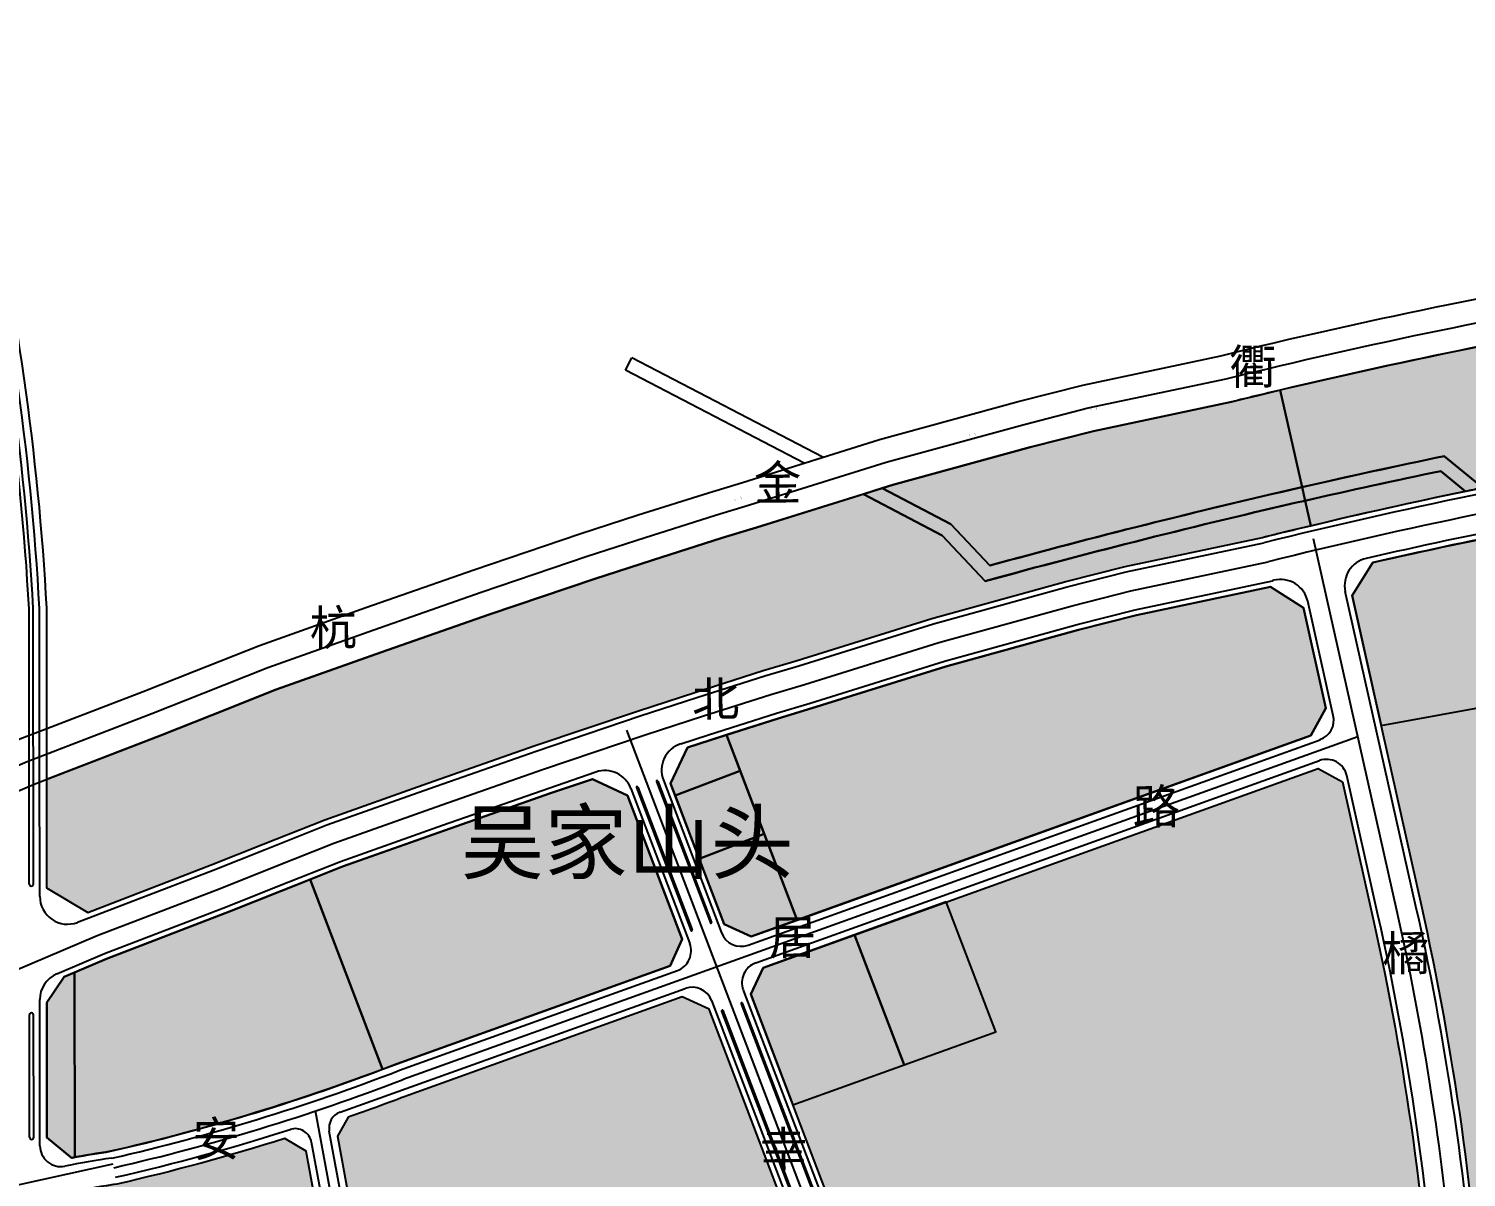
# Model space of a CAD drawing. Extents: x 2442 to 11417, y 1140 to 9206.
# Drawn here: x 4040 to 5074, y 7179 to 8005 of the extents above; entities that cross this region are included whole.
import ezdxf

# ---------------------------------------------------------------- set-up
doc = ezdxf.new("R2010")
doc.units = 0
doc.header["$LTSCALE"] = 1000
doc.header["$MEASUREMENT"] = 0
doc.linetypes.add('ACAD_ISO04W100', pattern=[30.5, 24, -3, 0.5, -3])
doc.linetypes.add('DASHDOT', pattern=[25.4, 12.7, -6.35, 0, -6.35])
for name, color, linetype in [('FGX', 212, 'Continuous'), ('RD-中线', 7, 'DASHDOT'), ('RD-侧石线', 5, 'Continuous'), ('RD-红线', 1, 'Continuous'), ('RD-绿线', 3, 'Continuous'), ('TSM2', 7, 'Continuous'), ('YD-B1', 240, 'Continuous'), ('YD-E1', 131, 'Continuous'), ('YD-E2', 126, 'Continuous'), ('YD-G1', 100, 'Continuous'), ('YD-G2', 94, 'Continuous'), ('YD-R1', 51, 'Continuous'), ('YD-R2', 50, 'Continuous'), ('YD-S4', 8, 'Continuous'), ('YD-U2', 144, 'Continuous'), ('路中', 7, 'Continuous'), ('路名', 7, 'Continuous')]:
    doc.layers.add(name, color=color, linetype=linetype)
doc.layers.add('T700', color=10, linetype='Continuous', lineweight=13)
doc.styles.add('ZDZ', font='romans__.ttf', dxfattribs={"bigfont": '文鼎CS中等线'})
doc.styles.add('黑体', font='simhei.ttf')

msp = doc.modelspace()

# ---------------------------------------------------------------- hatches: boundary and pattern name
at = {"layer": 'YD-B1'}
msp.add_hatch(color=256, dxfattribs=at).paths.add_polyline_path([(4700.2, 7377.2), (4634.3, 7353.5), (4670, 7260.1), (4735.9, 7283.7)])
at = {"layer": 'YD-E1'}
for points in [[(5058.6, 7698, 0.004782), (4956.3, 7675.6), (4958.4, 7665.9, -0.004564), (5056, 7687.2), (5073.6, 7672.7, -0.000839), (5086.1, 7675.3)], [(4654.1, 7674.8), (4640.6, 7670.6), (4697.4, 7640.9), (4728.3, 7608, -0.010852), (4958.4, 7665.9), (4956.3, 7675.6, 0.010578), (4731.5, 7619.2), (4703.6, 7649)]]:
    msp.add_hatch(color=256, dxfattribs=at).paths.add_polyline_path(points)
at = {"layer": 'YD-E2'}
h = msp.add_hatch(color=256, dxfattribs=at)
edge = h.paths.add_edge_path(flags=0)
edge.add_line((5394.6, 7192.9), (5405.9, 7182.7))
edge.add_line((5405.9, 7182.7), (5426.9, 7186.1))
edge.add_line((5426.9, 7186.1), (5434.7, 7201.9))
edge.add_line((5434.7, 7201.9), (5422.9, 7248.6))
edge.add_line((5422.9, 7248.6), (5343.7, 7229.5))
edge.add_arc((3669.5, 6912.5), 1703.9, 9.2318, 10.7229, ccw=False)
edge.add_line((5351.4, 7185.9), (5394.6, 7192.9))
h.paths.add_polyline_path([(5608.1, 7164), (5590.7, 7174.4), (5568.6, 7177.9), (5532.1, 7139.2), (5532.5, 7119), (5534.8, 7098.1), (5643.4, 7097.3), (5648.1, 7112.4), (5641.1, 7129.1), (5620.9, 7144.2)], flags=0)
h.paths.add_polyline_path([(5667.3, 7245.3), (5659.1, 7237.7), (5664.3, 7214.8), (5670.4, 7196.7), (5680.7, 7190.8), (5706.7, 7201.8), (5727.3, 7202.1), (5728, 7220.6), (5719.4, 7235.3), (5710.2, 7240.5)], flags=0)
edge = h.paths.add_edge_path()
edge.add_line((5418.2, 7376.2), (5435, 7261.8))
edge.add_line((5435, 7261.8), (5332, 7237))
edge.add_arc((3669.5, 6912.5), 1693.9, 5.2141, 11.0451, ccw=False)
edge.add_arc((5602.3, 4046.4), 3030, 87.6005, 94.6555, ccw=False)
edge.add_line((5729.2, 7073.8), (5805.6, 7070.6))
edge.add_line((5805.6, 7070.6), (5831.2, 7091.1))
edge.add_arc((4872, 7266.1), 975, 349.6563, 354.4398)
edge.add_line((5842.5, 7171.7), (5834.3, 7181.3))
edge.add_line((5834.3, 7181.3), (5815.3, 7231.2))
edge.add_line((5815.3, 7231.2), (5817.3, 7355))
edge.add_line((5817.3, 7355), (5795.2, 7588.1))
edge.add_line((5795.2, 7588.1), (5709, 7678.3))
edge.add_line((5709, 7678.3), (5635.8, 7681.6))
edge.add_line((5635.8, 7681.6), (5583.7, 7666.3))
edge.add_line((5583.7, 7666.3), (5551.3, 7651.6))
edge.add_line((5551.3, 7651.6), (5563.3, 7625.4))
edge.add_line((5563.3, 7625.4), (5576.4, 7634.2))
edge.add_line((5576.4, 7634.2), (5600.1, 7635.4))
edge.add_line((5600.1, 7635.4), (5661.7, 7606.4))
edge.add_line((5661.7, 7606.4), (5680.6, 7587.5))
edge.add_line((5680.6, 7587.5), (5680, 7565.6))
edge.add_line((5680, 7565.6), (5680.6, 7540.8))
edge.add_line((5680.6, 7540.8), (5694.2, 7520.7))
edge.add_line((5694.2, 7520.7), (5707.2, 7497.6))
edge.add_line((5707.2, 7497.6), (5713.1, 7481))
edge.add_line((5713.1, 7481), (5695.4, 7473.3))
edge.add_line((5695.4, 7473.3), (5658.7, 7492.9))
edge.add_line((5658.7, 7492.9), (5623.2, 7518.3))
edge.add_line((5623.2, 7518.3), (5597.1, 7504.7))
edge.add_line((5597.1, 7504.7), (5577, 7466.2))
edge.add_line((5577, 7466.2), (5568.1, 7434.3))
edge.add_line((5568.1, 7434.3), (5556.9, 7424.8))
edge.add_line((5556.9, 7424.8), (5522, 7439))
edge.add_line((5522, 7439), (5510.1, 7478.7))
edge.add_line((5510.1, 7478.7), (5503.6, 7501.1))
edge.add_line((5503.6, 7501.1), (5522, 7539))
edge.add_line((5522, 7539), (5525.5, 7560.3))
edge.add_line((5525.5, 7560.3), (5526.1, 7600.5))
edge.add_line((5526.1, 7600.5), (5554.9, 7619.8))
edge.add_line((5554.9, 7619.8), (5542.2, 7647.5))
edge.add_line((5542.2, 7647.5), (5530.2, 7642.1))
edge.add_line((5530.2, 7642.1), (5503, 7653.2))
edge.add_line((5503, 7653.2), (5419.8, 7640.7))
edge.add_line((5419.8, 7640.7), (5278.2, 7660.5))
edge.add_line((5278.2, 7660.5), (5122.7, 7632.1))
edge.add_line((5122.7, 7632.1), (5109.3, 7643.2))
edge.add_arc((5848.7, 3927.2), 3788.8, 101.2542, 102.8315)
edge.add_line((5007.3, 7621.4), (4992.2, 7597.6))
edge.add_line((4992.2, 7597.6), (5013.1, 7504.1))
edge.add_line((5013.1, 7504.1), (5230.3, 7543.8))
edge.add_line((5230.3, 7543.8), (5303.7, 7488))
edge.add_line((5303.7, 7488), (5418.2, 7376.2))
at = {"layer": 'YD-G1'}
msp.add_hatch(color=256, dxfattribs=at).paths.add_polyline_path([(4634.3, 7353.5), (4568.4, 7329.9), (4559.7, 7310.8), (4589.9, 7231.3), (4670, 7260.1)])
at = {"layer": 'YD-G2'}
for points in [[(5825.8, 7880.9, 0.010288), (5372.9, 7825.6), (5287, 7812.3), (5219.1, 7801.2), (5212.8, 7800.2, 0.017689), (4940.6, 7745.5), (4956.3, 7675.6, -0.004782), (5058.6, 7698), (5086.1, 7675.3, -0.009502), (5229.1, 7701.5), (5235.4, 7702.6), (5302.7, 7713.5), (5387.6, 7726.7, -0.009824), (5816.2, 7779.4), (5834, 7779.5)], [(4940.6, 7745.5, 0.002301), (4905.5, 7737), (4806.2, 7716), (4760.7, 7704.4), (4661.7, 7677.2), (4654.1, 7674.8), (4703.6, 7649), (4731.5, 7619.2, -0.010578), (4956.3, 7675.6)], [(5073.6, 7672.7), (5056, 7687.2, 0.004564), (4958.4, 7665.9), (4962.5, 7647.9, -0.00744)], [(4786.3, 7607.7), (4828.9, 7618.6), (4927.9, 7639.5, -0.002327), (4962.5, 7647.9), (4958.4, 7665.9, 0.010852), (4728.3, 7608), (4697.4, 7640.9), (4640.6, 7670.6), (4563.7, 7646.5), (4539.1, 7639.1), (4488.9, 7623.2), (4447.3, 7609.7), (4371.3, 7584), (4293.9, 7556.9), (4218.1, 7530), (4171.8, 7511.7), (4134.8, 7496.9), (4052.9, 7465.4), (4052.9, 7387.4), (4082.6, 7369.7), (4171.3, 7403.8), (4208.7, 7418.8), (4253.2, 7436.3), (4327.2, 7462.6), (4403.8, 7489.4), (4478.7, 7514.8), (4519.4, 7528), (4568.6, 7543.6), (4593, 7550.9), (4689.8, 7581.2)]]:
    msp.add_hatch(color=256, dxfattribs=at).paths.add_polyline_path(points)
h = msp.add_hatch(color=256, dxfattribs=at)
edge = h.paths.add_edge_path()
edge.add_line((4065.5, 7323.3), (4053, 7304.8))
edge.add_line((4053, 7304.8), (4053.1, 7207.8))
edge.add_line((4053.1, 7207.8), (4070.8, 7193.1))
edge.add_arc((4241.8, 6269.2), 939.6, 100.3424, 100.4839, ccw=False)
edge.add_line((4073.1, 7193.5), (4073, 7326.5))
edge.add_line((4073, 7326.5), (4065.5, 7323.3))
at = {"layer": 'YD-R1'}
msp.add_hatch(color=256, dxfattribs=at).paths.add_polyline_path([(5418.2, 7376.2), (5303.7, 7488), (5230.3, 7543.8), (5013.1, 7504.1), (5042.1, 7374.9, -0.040116), (5087.3, 7054.8), (5089.5, 7053, -0.021898), (5354.5, 7086.3, 0.022494), (5332, 7237), (5435, 7261.8)])
h = msp.add_hatch(color=256, dxfattribs=at)
edge = h.paths.add_edge_path()
edge.add_line((4470.9, 7453.8), (4445.8, 7465.6))
edge.add_line((4445.8, 7465.6), (4415.5, 7455.4))
edge.add_line((4415.5, 7455.4), (4339.1, 7428.7))
edge.add_line((4339.1, 7428.7), (4265.8, 7402.6))
edge.add_line((4265.8, 7402.6), (4242.5, 7393.4))
edge.add_line((4242.5, 7393.4), (4294.7, 7256.8))
edge.add_arc((3762.5, 8668.6), 1508.8, 290.6565, 291.0802)
edge.add_line((4305.2, 7260.8), (4501.5, 7331.3))
edge.add_line((4501.5, 7331.3), (4510.3, 7350.4))
edge.add_line((4510.3, 7350.4), (4470.9, 7453.8))
at = {"layer": 'YD-R2'}
for points in [[(4957.3, 7588.8), (4933.6, 7604), (4837.1, 7583.5), (4795.5, 7572.9), (4700, 7546.7), (4603.5, 7516.5), (4579.2, 7509.2), (4542.1, 7497.4), (4592.9, 7364.1), (4962.6, 7496.9), (4973.4, 7516.6)], [(5007, 7367), (4985.3, 7463.7), (4967.9, 7473.3), (4700.2, 7377.2), (4735.9, 7283.7), (4670, 7260.1), (4589.9, 7231.3), (4694.1, 6958.1, -0.030226), (5051.8, 7046.3, 0.040913)], [(4529.6, 7300), (4510.1, 7308.9), (4313.5, 7238.3, -0.007587), (4269.9, 7222.3), (4262.1, 7208.8), (4333.3, 6819.9, -0.028992), (4662.6, 6948.1), (4663.2, 6949.2)], [(4239.7, 7197.8), (4224.3, 7207, -0.020432), (4103.4, 7174.2, 0.008392), (4073.1, 7169.1), (4073.2, 7002.1), (4270.1, 7031.6)]]:
    msp.add_hatch(color=256, dxfattribs=at).paths.add_polyline_path(points)
h = msp.add_hatch(color=256, dxfattribs=at)
edge = h.paths.add_edge_path()
edge.add_line((4242.5, 7393.4), (4222, 7385.3))
edge.add_line((4222, 7385.3), (4184.4, 7370.3))
edge.add_line((4184.4, 7370.3), (4096.1, 7336.4))
edge.add_line((4096.1, 7336.4), (4073, 7326.5))
edge.add_line((4073, 7326.5), (4073.1, 7193.5))
edge.add_arc((4241.8, 6269.2), 939.6, 98.7458, 100.3424, ccw=False)
edge.add_arc((3762.5, 8668.6), 1508.8, 282.8837, 290.6565)
edge.add_line((4294.7, 7256.8), (4242.5, 7393.4))
at = {"layer": 'YD-S4'}
for points in [[(4569.2, 7426.1), (4551.9, 7471.5), (4505.2, 7453.7), (4522.5, 7408.3)], [(4569.2, 7426.1), (4522.5, 7408.3), (4540.4, 7361.2), (4559.9, 7352.3), (4592.9, 7364.1)]]:
    msp.add_hatch(color=256, dxfattribs=at).paths.add_polyline_path(points)
at = {"layer": 'YD-U2'}
msp.add_hatch(color=256, dxfattribs=at).paths.add_polyline_path([(4514.1, 7488.4), (4501.9, 7462.4), (4505.2, 7453.7), (4551.9, 7471.5), (4542.1, 7497.4), (4530.4, 7493.7)])

# ---------------------------------------------------------------- linework, layer by layer
at = {"layer": 'FGX'}
for points in [[(5825.8, 7880.9, 0.010288), (5372.9, 7825.6), (5287, 7812.3), (5219.1, 7801.2), (5212.8, 7800.2, 0.017689), (4940.6, 7745.5), (4956.3, 7675.6, -0.004782), (5058.6, 7698), (5086.1, 7675.3, -0.009502), (5229.1, 7701.5), (5235.4, 7702.6), (5302.7, 7713.5), (5387.6, 7726.7, -0.009824), (5816.2, 7779.4), (5834, 7779.5), (5825.8, 7880.9, 0.010288)], [(4940.6, 7745.5, 0.002301), (4905.5, 7737), (4806.2, 7716), (4760.7, 7704.4), (4661.7, 7677.2), (4654.1, 7674.8), (4703.6, 7649), (4731.5, 7619.2, -0.010578), (4956.3, 7675.6), (4940.6, 7745.5, 0.002301)], [(5058.6, 7698, 0.004782), (4956.3, 7675.6), (4958.4, 7665.9, -0.004564), (5056, 7687.2), (5073.6, 7672.7, -0.000839), (5086.1, 7675.3), (5058.6, 7698, 0.004782)], [(5073.6, 7672.7), (5056, 7687.2, 0.004564), (4958.4, 7665.9), (4962.5, 7647.9, -0.00744), (5073.6, 7672.7)], [(4654.1, 7674.8), (4640.6, 7670.6), (4697.4, 7640.9), (4728.3, 7608, -0.010852), (4958.4, 7665.9), (4956.3, 7675.6, 0.010578), (4731.5, 7619.2), (4703.6, 7649), (4654.1, 7674.8)], [(4786.3, 7607.7), (4828.9, 7618.6), (4927.9, 7639.5, -0.002327), (4962.5, 7647.9), (4958.4, 7665.9, 0.010852), (4728.3, 7608), (4697.4, 7640.9), (4640.6, 7670.6), (4563.7, 7646.5), (4539.1, 7639.1), (4488.9, 7623.2), (4447.3, 7609.7), (4371.3, 7584), (4293.9, 7556.9), (4218.1, 7530), (4171.8, 7511.7), (4134.8, 7496.9), (4052.9, 7465.4), (4052.9, 7387.4), (4082.6, 7369.7), (4171.3, 7403.8), (4208.7, 7418.8), (4253.2, 7436.3), (4327.2, 7462.6), (4403.8, 7489.4), (4478.7, 7514.8), (4519.4, 7528), (4568.6, 7543.6), (4593, 7550.9), (4689.8, 7581.2), (4786.3, 7607.7)], [(4239.7, 7197.8), (4224.3, 7207, -0.020432), (4103.4, 7174.2, 0.008392), (4073.1, 7169.1), (4073.2, 7002.1), (4270.1, 7031.6), (4239.7, 7197.8)]]:
    msp.add_lwpolyline(points, format="xyb", close=True, dxfattribs=at)
for points in [[(5109.3, 7643.2, 0.006882), (5007.3, 7621.4), (5007.3, 7621.4), (4992.2, 7597.6), (4992.2, 7597.6), (5013.1, 7504.1), (5013.1, 7504.1), (5230.3, 7543.8)], [(4470.9, 7453.8), (4445.8, 7465.6), (4445.8, 7465.6), (4415.5, 7455.4), (4415.5, 7455.4), (4339.1, 7428.7), (4339.1, 7428.7), (4265.8, 7402.6), (4265.8, 7402.6), (4242.5, 7393.4), (4242.5, 7393.4), (4294.7, 7256.8), (4294.7, 7256.8, 0.001849), (4305.2, 7260.8), (4305.2, 7260.8), (4501.5, 7331.3), (4501.5, 7331.3), (4510.3, 7350.4), (4510.3, 7350.4), (4470.9, 7453.8)], [(4242.5, 7393.4), (4222, 7385.3), (4222, 7385.3), (4184.4, 7370.3), (4184.4, 7370.3), (4096.1, 7336.4), (4096.1, 7336.4), (4073, 7326.5), (4073, 7326.5), (4073.1, 7193.5), (4073.1, 7193.5, -0.006967), (4098.9, 7197.8), (4098.9, 7197.8, 0.033928), (4294.7, 7256.8), (4294.7, 7256.8), (4242.5, 7393.4)], [(4065.5, 7323.3), (4053, 7304.8), (4053, 7304.8), (4053.1, 7207.8), (4053.1, 7207.8), (4070.8, 7193.1), (4070.8, 7193.1, -0.000617), (4073.1, 7193.5), (4073.1, 7193.5), (4073, 7326.5), (4073, 7326.5), (4065.5, 7323.3)]]:
    msp.add_lwpolyline(points, format="xyb", dxfattribs=at)
for points in [[(4957.3, 7588.8), (4933.6, 7604), (4933.6, 7604), (4837.1, 7583.5), (4837.1, 7583.5), (4795.5, 7572.9), (4795.5, 7572.9), (4700, 7546.7), (4700, 7546.7), (4603.5, 7516.5), (4603.5, 7516.5), (4579.2, 7509.2), (4579.2, 7509.2), (4542.1, 7497.4), (4542.1, 7497.4), (4592.9, 7364.1), (4592.9, 7364.1), (4962.6, 7496.9), (4962.6, 7496.9), (4973.4, 7516.6), (4973.4, 7516.6), (4957.3, 7588.8)], [(4514.1, 7488.4), (4501.9, 7462.4), (4501.9, 7462.4), (4505.2, 7453.7), (4505.2, 7453.7), (4551.9, 7471.5), (4551.9, 7471.5), (4542.1, 7497.4), (4542.1, 7497.4), (4530.4, 7493.7), (4530.4, 7493.7), (4514.1, 7488.4)]]:
    msp.add_lwpolyline(points, dxfattribs=at)
for points in [[(4569.2, 7426.1), (4551.9, 7471.5), (4505.2, 7453.7), (4522.5, 7408.3), (4569.2, 7426.1)], [(4569.2, 7426.1), (4522.5, 7408.3), (4540.4, 7361.2), (4559.9, 7352.3), (4592.9, 7364.1), (4569.2, 7426.1)], [(4700.2, 7377.2), (4634.3, 7353.5), (4670, 7260.1), (4735.9, 7283.7), (4700.2, 7377.2)], [(4634.3, 7353.5), (4568.4, 7329.9), (4559.7, 7310.8), (4589.9, 7231.3), (4670, 7260.1), (4634.3, 7353.5)]]:
    msp.add_lwpolyline(points, close=True, dxfattribs=at)
at = {"layer": 'RD-中线'}
for p, q in [((4833, 7601.1), (4931.9, 7622)), ((4790.9, 7590.3), (4833, 7601.1)), ((4694.9, 7563.9), (4790.9, 7590.3)), ((4598.2, 7533.7), (4694.9, 7563.9)), ((4573.9, 7526.4), (4598.2, 7533.7)), ((4524.9, 7510.8), (4573.9, 7526.4)), ((4484.4, 7497.7), (4524.9, 7510.8)), ((4309.4, 7249.6), (4996.4, 7496.3)), ((4409.7, 7472.4), (4484.4, 7497.7)), ((4333.1, 7445.6), (4409.7, 7472.4)), ((4259.5, 7419.5), (4333.1, 7445.6)), ((4215.4, 7402), (4259.5, 7419.5)), ((4177.8, 7387), (4215.4, 7402)), ((4089.4, 7353.1), (4177.8, 7387))]:
    msp.add_line(p, q, dxfattribs=at)
at = {"layer": 'RD-中线', "flags": 128}
msp.add_lwpolyline([(2473.8, 6743.5), (2524.6, 6762.9), (2616.9, 6799.9), (2751.1, 6854.1), (2811.4, 6881.2), (3047.7, 6990.8), (3136.3, 7032.7), (3229.8, 7078.3), (3367.7, 7149.7), (3503, 7221.1), (3823.8, 7386), (3917.1, 7426.6), (4038.8, 7478.2), (4128.5, 7512.7), (4165.5, 7527.5), (4212.1, 7545.9), (4288.3, 7573), (4365.7, 7600), (4441.9, 7625.9), (4483.7, 7639.4), (4534.1, 7655.4), (4558.7, 7662.8), (4656.9, 7693.5), (4756.3, 7720.8), (4802.3, 7732.6), (4901.7, 7753.6, -0.019971), (5210, 7817), (5216.3, 7818), (5284.3, 7829.1), (5370.4, 7842.4, -0.010378), (5828, 7898.2), (6046.8, 7923.1), (6432.2, 7972)], format="xyb", dxfattribs=at)
at = {"layer": 'RD-中线'}
for points in [[(5131, 3395.7), (5199.2, 4388.1, 0.113771), (5128.5, 4831.8), (4963.3, 5240.1, -0.179635), (4943.1, 5935.9), (4958.2, 5980.3, 0.074376), (5062.9, 6562.7), (5072.1, 6874.5, 0.062581), (5024.5, 7371), (4964.6, 7638.5)], [(4100.6, 7188.5), (3934.8, 7152.1, 0.059302), (3822.6, 7113.1), (3491.8, 6952.2)]]:
    msp.add_lwpolyline(points, format="xyb", dxfattribs=at)
for points in [[(4470.2, 7500.7), (4696.1, 6907.9)], [(4331.3, 6763.9), (4246.5, 7226.9)]]:
    msp.add_lwpolyline(points, dxfattribs=at)
for centre, radius, start, end in [((5848.7, 3927.2), 3806.8, 99.3224, 103.9358), ((3762.5, 8668.6), 1520.8, 282.8672, 291.075)]:
    msp.add_arc(centre, radius, start, end, dxfattribs=at)
at = {"layer": 'RD-侧石线'}
for p, q in [((4829.8, 7614.7), (4928.8, 7635.6)), ((4787.3, 7603.9), (4829.8, 7614.7)), ((4691, 7577.4), (4787.3, 7603.9)), ((4836.2, 7587.4), (4935, 7608.3)), ((4047.9, 7481.7), (4047.8, 7588.4)), ((4794.5, 7576.8), (4836.2, 7587.4)), ((4594.1, 7547.1), (4691, 7577.4)), ((4698.9, 7550.5), (4794.5, 7576.8)), ((4569.8, 7539.8), (4594.1, 7547.1)), ((4602.3, 7520.3), (4698.9, 7550.5)), ((4520.7, 7524.2), (4569.8, 7539.8)), ((4480, 7511), (4520.7, 7524.2)), ((4578.1, 7513), (4602.3, 7520.3)), ((4405.1, 7485.6), (4480, 7511)), ((4529.2, 7497.5), (4578.1, 7513)), ((4509.2, 7491), (4529.2, 7497.5)), ((4048, 7381.2), (4047.9, 7481.7)), ((4328.5, 7458.8), (4405.1, 7485.6)), ((4414.2, 7459.1), (4448.2, 7470.7)), ((4254.6, 7432.6), (4328.5, 7458.8)), ((4337.8, 7432.4), (4414.2, 7459.1)), ((4473.3, 7458.8), (4515.8, 7347.4)), ((4496.7, 7464.9), (4538.6, 7354.9)), ((4210.2, 7415), (4254.6, 7432.6)), ((4264.4, 7406.4), (4337.8, 7432.4)), ((4172.7, 7400.1), (4210.2, 7415)), ((4220.5, 7389), (4264.4, 7406.4)), ((4075.1, 7362.6), (4172.7, 7400.1)), ((4182.9, 7374), (4220.5, 7389)), ((4094.6, 7340.1), (4182.9, 7374)), ((4060.2, 7325.4), (4094.6, 7340.1)), ((4554.2, 7313.8), (4692.5, 6951)), ((4048.1, 7201.8), (4048, 7307)), ((4531.4, 7306.2), (4668.8, 6945.8)), ((4329.8, 6811.3), (4256.3, 7212.4)), ((4318, 6797.6), (4243.6, 7204.3))]:
    msp.add_line(p, q, dxfattribs=at)
at = {"layer": 'RD-侧石线', "linetype": 'ByBlock'}
for p, q in [((4978.7, 7511.3), (4960.3, 7593.5)), ((5038.2, 7374), (4987.4, 7600.6)), ((4557.6, 7346.2), (4969.2, 7493.9)), ((4563.2, 7333.3), (4968.7, 7478.9)), ((5010.9, 7367.9), (4988.4, 7468.1)), ((4306.9, 7256.1), (4506.8, 7327.9)), ((4264.1, 7225.9), (4512.3, 7315))]:
    msp.add_line(p, q, dxfattribs=at)
at = {"layer": 'RD-侧石线', "flags": 128}
for points in [[(2763.8, 6878.5), (2804.4, 6896.7), (3040.4, 7006.2), (3128.9, 7048), (3222.2, 7093.5), (3359.8, 7164.8), (3495.1, 7236.2), (3816.5, 7401.4), (3910.4, 7442.2), (4032.4, 7494), (4122.3, 7528.5), (4159.2, 7543.3), (4206.1, 7561.8), (4282.6, 7589), (4360.2, 7616.1), (4436.6, 7642), (4478.5, 7655.6), (4529.1, 7671.6), (4553.7, 7679), (4652.1, 7709.8), (4752, 7737.3), (4798.5, 7749.1), (4897.9, 7770.2, -0.019952), (5207.2, 7833.7)], [(2778.6, 6847.8), (2818.5, 6865.8), (3054.9, 6975.4), (3143.6, 7017.4), (3237.5, 7063.1), (3375.5, 7134.7), (3510.8, 7206.1), (3831.1, 7370.7), (3923.8, 7411), (4045.2, 7462.5), (4134.8, 7496.9), (4171.8, 7511.7), (4218.1, 7530), (4293.9, 7556.9), (4371.3, 7584), (4447.3, 7609.7), (4488.9, 7623.2), (4539.1, 7639.1), (4563.7, 7646.5), (4661.7, 7677.2), (4760.7, 7704.4), (4806.2, 7716), (4905.5, 7737, -0.019991), (5212.8, 7800.2)]]:
    msp.add_lwpolyline(points, format="xyb", dxfattribs=at)
at = {"layer": 'RD-侧石线'}
for centre, radius, start, end in [((2142.3, 7484.4), 1908.3, 3.1232, 23.4881), ((5848.7, 3927.2), 3820.8, 99.3226, 103.9321), ((5848.7, 3927.2), 3792.8, 99.3221, 102.892), ((5006.9, 7604.9), 20, 102.892, 192.6351), ((5848.7, 3927.2), 3792.8, 103.9248, 103.9394), ((4940.8, 7589.2), 20, 12.6351, 103.9248), ((4515.4, 7472), 20, 107.9429, 200.8588), ((4454.6, 7451.7), 20, 20.8588, 108.7272), ((4068, 7381.2), 20, 180.0439, 291.0062), ((4552.6, 7360.3), 15, 200.8588, 289.7534), ((4501.7, 7342), 15, 289.7534, 20.8588), ((4068, 7307), 20, 113.0071, 180.0439), ((4568.2, 7319.2), 15, 109.7534, 200.8588), ((4517.4, 7300.9), 15, 20.8588, 109.7534), ((4268.1, 7214.6), 12, 109.7534, 190.377), ((4231.8, 7202.1), 12, 10.377, 107.7438), ((4063.1, 7201.8), 15, 180.0439, 280.8464)]:
    msp.add_arc(centre, radius, start, end, dxfattribs=at)
at = {"layer": 'RD-侧石线', "linetype": 'ByBlock'}
for centre, radius, start, end in [((4964.1, 7508.1), 15, 289.7534, 12.6351), ((4973.8, 7464.8), 15, 12.6351, 109.7534), ((3073, 6933.5), 1986, 3.0572, 12.6351), ((3073, 6933.5), 2014, 3.2928, 12.6351), ((3762.5, 8668.6), 1513.8, 282.8768, 291.078), ((3762.5, 8668.6), 1527.8, 282.8577, 287.7438), ((4241.8, 6269.2), 934.6, 98.7347, 100.8464)]:
    msp.add_arc(centre, radius, start, end, dxfattribs=at)
at = {"layer": 'RD-红线'}
for points in [[(3898, 8245), (3903, 8233.2, -0.087135), (4052.8, 7588.5), (4052.9, 7483.6), (4052.9, 7387.4), (4082.6, 7369.7), (4171.3, 7403.8), (4208.7, 7418.8), (4253.2, 7436.3), (4327.2, 7462.6), (4403.8, 7489.4), (4478.7, 7514.8), (4519.4, 7528), (4568.6, 7543.6), (4593, 7550.9), (4689.8, 7581.2), (4786.3, 7607.7), (4828.9, 7618.6), (4927.9, 7639.5, -0.020111), (5229.1, 7701.5)], [(4311.8, 6803.9), (4239.7, 7197.8), (4224.3, 7207, -0.020432), (4103.4, 7174.2, 0.010584), (4065.2, 7167.6), (4053.1, 7152.8), (4053.4, 6782.1, 0.005021), (4054.5, 6682.5, 0.005021)]]:
    msp.add_lwpolyline(points, format="xyb", dxfattribs=at)
for points in [[(5813.5, 7722.4), (5843.9, 7344.3, -0.065302), (5831.2, 7091.1), (5805.6, 7070.6), (5729.2, 7073.8, 0.051273), (5110.5, 7036.3), (5087.3, 7054.8, 0.040116), (5042.1, 7374.9), (4992.2, 7597.6), (5007.3, 7621.4, -0.015314), (5235, 7666), (5241.2, 7667), (5308.3, 7678), (5392.9, 7691.1, -0.009166), (5791.4, 7740.6)], [(5051.9, 7043.7), (5035.7, 7023, 0.026928), (4719.1, 6944.8), (4694.5, 6956.8), (4559.7, 7310.8), (4568.4, 7329.9), (4967.9, 7473.3), (4985.3, 7463.7), (5007, 7367, -0.041241)], [(4053, 7304.8), (4065.5, 7323.3), (4096.1, 7336.4), (4184.4, 7370.3), (4222, 7385.3), (4265.8, 7402.6), (4339.1, 7428.7), (4415.5, 7455.4), (4445.8, 7465.6), (4470.9, 7453.8), (4510.3, 7350.4), (4501.5, 7331.3), (4305.2, 7260.8, -0.035779), (4098.9, 7197.8, 0.007584), (4070.8, 7193.1), (4053.1, 7207.8), (4053, 7304.2)], [(4663.2, 6949.2), (4529.6, 7300), (4510.1, 7308.9), (4313.5, 7238.3, -0.007587), (4269.9, 7222.3), (4262.1, 7208.8), (4333.5, 6818.5), (4354.5, 6807.5, -0.026261), (4650.8, 6923.1)]]:
    msp.add_lwpolyline(points, format="xyb", close=True, dxfattribs=at)
msp.add_lwpolyline([(4957.3, 7588.8), (4973.4, 7516.6), (4962.6, 7496.9), (4559.9, 7352.3), (4540.4, 7361.2), (4501.9, 7462.4), (4514.1, 7488.4), (4530.4, 7493.7), (4579.2, 7509.2), (4603.5, 7516.5), (4700, 7546.7), (4795.5, 7572.9), (4837.1, 7583.5), (4933.6, 7604)], close=True, dxfattribs=at)
at = {"layer": 'RD-绿线'}
for p, q in [((4040.4, 7390.1), (4040.3, 7588.2)), ((4043.4, 7390.1), (4043.3, 7588.3)), ((4477.3, 7459.6), (4516.4, 7356.8)), ((4478.2, 7459.9), (4517.4, 7357.2)), ((4491.7, 7463.8), (4530.5, 7362.2)), ((4492.7, 7464.1), (4531.4, 7362.5)), ((4552.6, 7304), (4682, 6964.5)), ((4553.5, 7304.4), (4682.9, 6964.9)), ((4040.6, 7207.9), (4040.5, 7295.9)), ((4043.6, 7207.9), (4043.5, 7295.9)), ((4538.6, 7298.7), (4667.9, 6959.3)), ((4539.5, 7299), (4668.8, 6959.7))]:
    msp.add_line(p, q, dxfattribs=at)
for centre, radius, start, end in [((2142.3, 7484.4), 1900.8, 3.1293, 23.0387), ((2142.3, 7484.4), 1903.8, 3.1269, 23.0387), ((4477.8, 7459.7), 0.5, 20.8588, 200.8588), ((4492.2, 7464), 0.5, 20.8588, 200.8588), ((4041.9, 7390.1), 1.5, 180.0439, 0.0439), ((4516.9, 7357), 0.5, 200.8588, 20.8588), ((4530.9, 7362.3), 0.5, 200.8588, 20.8588), ((4553.1, 7304.2), 0.5, 20.8588, 200.8588), ((4042, 7295.9), 1.5, 0.0439, 180.0439), ((4539.1, 7298.9), 0.5, 20.8588, 200.8588), ((4042.1, 7207.9), 1.5, 180.0439, 0.0439)]:
    msp.add_arc(centre, radius, start, end, dxfattribs=at)
at = {"layer": 'YD-E1'}
msp.add_line((4469.5, 7759.9), (4474.1, 7768.7), dxfattribs=at)
for points in [[(4611.4, 7697.1), (4474.1, 7768.7)], [(4597.9, 7692.9), (4469.5, 7759.9)], [(5058.6, 7698), (5086.1, 7675.3)], [(5073.6, 7672.7), (5056, 7687.2)]]:
    msp.add_lwpolyline(points, dxfattribs=at)
for points in [[(5058.6, 7698, 0.015361), (4731.5, 7619.2), (4703.6, 7649), (4654.2, 7674.8)], [(5056, 7687.2, 0.015417), (4728.3, 7608), (4697.4, 7640.9), (4640.7, 7670.5)]]:
    msp.add_lwpolyline(points, format="xyb", dxfattribs=at)
at = {"layer": '路中', "linetype": 'ACAD_ISO04W100', "ltscale": 0.5}
msp.add_lwpolyline([(3827.3, 6556.9), (3483, 6961.6, -0.480084), (3503.6, 7068.8), (3565.3, 7101.4), (3881.6, 7264), (3970.4, 7302.5), (4089.4, 7353.1)], format="xyb", dxfattribs=at)

# ---------------------------------------------------------------- texts
at = {"layer": 'T700', "color": 7, "linetype": 'Continuous', "lineweight": 0, "insert": (4351.1, 7442.2), "char_height": 43.9, "width": 621.149, "attachment_point": 1, "style": '黑体'}
msp.add_mtext('吴家山头', dxfattribs=at)
at = {"layer": 'TSM2', "linetype": 'Continuous', "style": 'ZDZ'}
for s, p in [('（', (4802.9, 7730.5)), ('）', (4808.2, 7731.6))]:
    msp.add_text(s, height=1.6, rotation=11.9876, dxfattribs=at).set_placement(p)
at = {"layer": 'TSM2', "linetype": 'Continuous', "style": 'ZDZ', "width": 0.78}
for s, rotation, p in [('（', 11.89, (4715.9, 7711.7)), ('）', 11.89, (4720.7, 7712.7)), ('（', 14.16, (4547, 7665.7)), ('）', 14.16, (4552.4, 7667.1))]:
    msp.add_text(s, height=1.6, rotation=rotation, dxfattribs=at).set_placement(p)
at = {"layer": '路名', "style": '黑体'}
for s, p in [('衢', (4904, 7749.7)), ('金', (4562, 7666.1)), ('杭', (4242.2, 7561.9)), ('北', (4517.4, 7510.7)), ('路', (4834.4, 7433.2)), ('居', (4572.7, 7339.2)), ('橘', (5014.2, 7327.7)), ('安', (4157.9, 7194.1)), ('幸', (4566.3, 7186.7))]:
    msp.add_text(s, height=25, rotation=0.5484, dxfattribs=at).set_placement(p)

doc.saveas('drawing.dxf')
